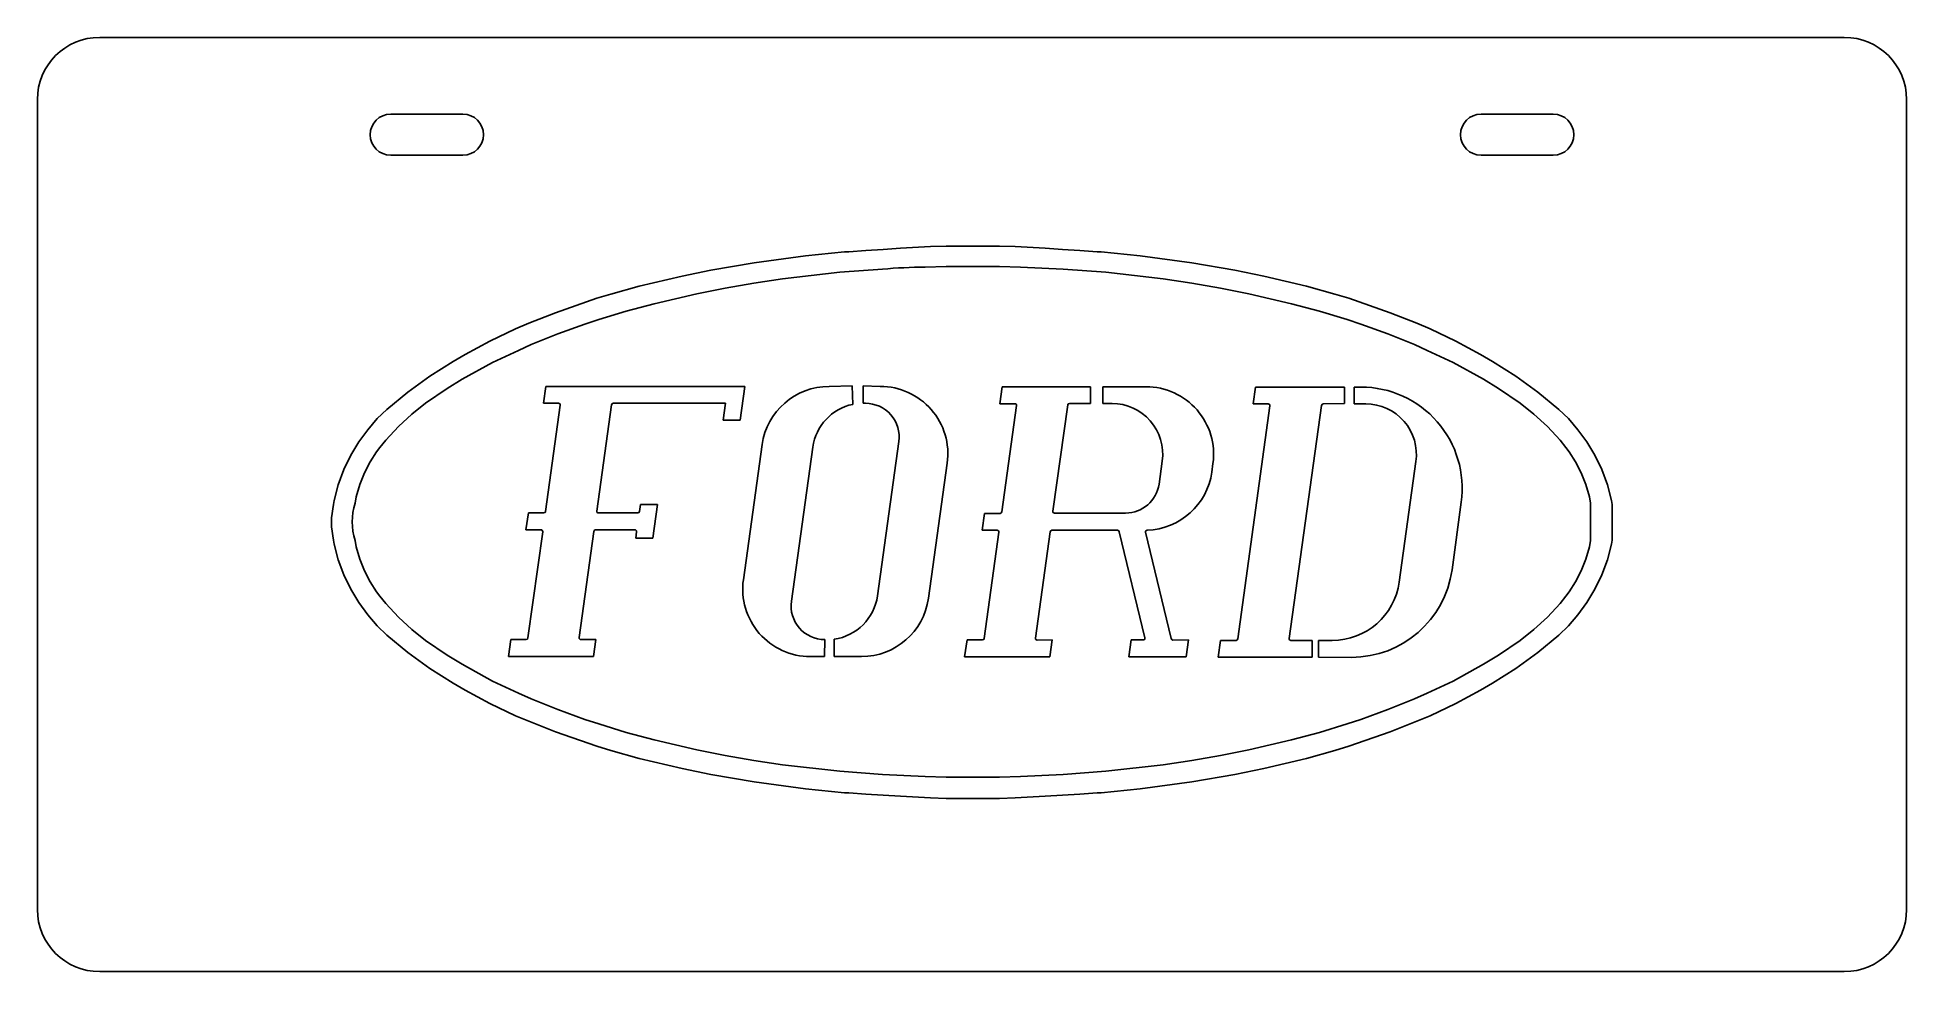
# Model space of a CAD drawing. Extents: x 0 to 12, y 0 to 6.
import ezdxf

# ---------------------------------------------------------------- set-up
doc = ezdxf.new("R2010")
doc.units = 0
doc.layers.add('WHITE', color=7, linetype='CONTINUOUS')
doc.layers.add('YELLOW', color=2, linetype='CONTINUOUS')

msp = doc.modelspace()

# ---------------------------------------------------------------- linework, layer by layer
at = {"layer": 'WHITE', "linetype": 'CONTINUOUS'}
for p, q in [((11.6, 6), (0.4, 6)), ((0, 5.6), (0, 0.4)), ((12, 0.4), (12, 5.6)), ((2.7315, 5.507), (2.2685, 5.507)), ((9.7315, 5.507), (9.2685, 5.507)), ((2.2685, 5.243), (2.7315, 5.243)), ((9.2685, 5.243), (9.7315, 5.243)), ((3.24952, 3.650193), (3.264713, 3.758716)), ((3.264713, 3.758716), (4.542023, 3.758716)), ((4.542023, 3.758716), (4.511636, 3.541671)), ((5.230604, 3.761259), (5.082465, 3.7585)), ((5.234247, 3.643158), (5.230604, 3.761259)), ((5.411288, 3.7585), (5.300595, 3.761259)), ((5.300595, 3.761259), (5.300595, 3.649994)), ((6.178542, 3.646949), (6.193735, 3.755471)), ((6.193735, 3.755471), (6.654955, 3.756545)), ((6.654955, 3.756545), (6.760919, 3.756496)), ((6.760919, 3.756496), (6.760919, 3.648486)), ((6.84022, 3.648401), (6.839813, 3.756459)), ((6.839813, 3.756459), (7.117261, 3.756328)), ((7.820487, 3.754386), (7.805294, 3.645863)), ((8.390676, 3.754386), (7.820487, 3.754386)), ((8.390676, 3.647903), (8.390676, 3.754386)), ((8.452813, 3.647357), (8.452904, 3.754386)), ((8.452904, 3.754386), (8.496582, 3.754386)), ((3.346105, 3.650193), (3.24952, 3.650193)), ((3.262489, 2.955654), (3.356957, 3.638256)), ((3.68578, 3.640426), (3.591366, 2.95782)), ((4.417222, 3.650193), (3.696632, 3.650193)), ((4.402029, 3.541671), (4.417222, 3.650193)), ((6.275127, 3.646949), (6.178542, 3.646949)), ((6.19151, 2.952409), (6.285979, 3.635011)), ((6.614802, 3.639341), (6.519302, 2.956735)), ((6.760919, 3.648486), (6.625654, 3.649108)), ((6.899131, 3.648909), (6.84022, 3.648401)), ((7.912731, 3.633926), (7.706484, 2.137394)), ((7.805294, 3.645863), (7.901879, 3.645863)), ((8.035361, 2.13956), (8.243724, 3.636096)), ((8.254577, 3.645863), (8.390676, 3.647903)), ((8.528053, 3.645664), (8.452813, 3.647357)), ((4.511636, 3.541671), (4.402029, 3.541671)), ((4.652716, 3.384313), (4.532042, 2.517247)), ((4.840279, 2.378333), (4.978283, 3.36912)), ((5.530662, 3.403847), (5.393036, 2.41301)), ((5.720577, 2.397844), (5.841037, 3.264939)), ((7.200823, 3.131456), (7.221443, 3.279046)), ((7.54701, 3.262779), (7.539413, 3.208507)), ((8.742928, 2.502025), (8.850365, 3.275802)), ((3.864788, 2.955654), (3.871354, 3.000144)), ((3.871354, 3.000144), (3.980961, 3.000144)), ((3.980961, 3.000144), (3.950575, 2.783099)), ((9.140377, 3.014377), (9.081518, 2.580173)), ((3.136656, 2.83736), (3.15185, 2.945882)), ((3.15185, 2.945882), (3.25169, 2.945882)), ((3.602218, 2.945828), (3.85399, 2.945882)), ((6.065678, 2.834115), (6.080871, 2.942638)), ((6.080871, 2.942638), (6.180712, 2.942638)), ((6.530154, 2.944743), (6.839813, 2.94478)), ((6.839813, 2.94478), (6.985949, 2.944797)), ((3.233241, 2.83736), (3.136656, 2.83736)), ((3.149625, 2.14282), (3.244094, 2.825423)), ((3.572917, 2.827593), (3.478502, 2.144987)), ((3.835541, 2.83736), (3.583769, 2.83736)), ((3.840967, 2.783099), (3.846393, 2.825423)), ((3.950575, 2.783099), (3.840967, 2.783099)), ((6.162263, 2.834115), (6.065678, 2.834115)), ((6.078647, 2.139576), (6.173115, 2.822178)), ((6.501939, 2.824348), (6.407524, 2.141742)), ((6.934943, 2.834115), (6.512791, 2.834115)), ((7.110539, 2.142784), (6.945796, 2.825433)), ((7.114005, 2.822178), (7.27896, 2.138486)), ((3.023793, 2.024527), (3.038986, 2.133049)), ((3.038986, 2.133049), (3.138827, 2.133049)), ((3.489355, 2.132995), (3.58594, 2.133049)), ((3.58594, 2.133049), (3.570746, 2.024527)), ((5.054092, 2.023441), (5.055334, 2.131964)), ((5.115044, 2.135022), (5.115044, 2.023441)), ((5.952815, 2.021282), (5.968008, 2.129804)), ((5.968008, 2.129804), (6.067849, 2.129804)), ((6.418376, 2.12975), (6.514961, 2.129804)), ((6.514961, 2.129804), (6.499768, 2.021282)), ((7.006568, 2.021282), (7.021761, 2.129804)), ((7.021761, 2.129804), (7.099897, 2.129804)), ((7.289812, 2.129589), (7.390738, 2.129804)), ((7.390738, 2.129804), (7.375545, 2.021282)), ((7.595845, 2.127623), (7.580652, 2.019101)), ((7.695686, 2.127623), (7.595845, 2.127623)), ((8.184362, 2.127597), (8.046213, 2.127569)), ((8.184824, 2.019001), (8.184362, 2.127597)), ((8.224431, 2.127605), (8.313179, 2.127623)), ((8.224431, 2.018592), (8.224431, 2.127605)), ((3.570746, 2.024527), (3.023793, 2.024527)), ((4.962005, 2.023441), (5.054092, 2.023441)), ((5.115044, 2.023441), (5.290828, 2.023441)), ((6.499768, 2.021282), (5.952815, 2.021282)), ((7.375545, 2.021282), (7.006568, 2.021282)), ((7.580652, 2.019101), (8.184824, 2.019001)), ((8.436894, 2.018424), (8.224431, 2.018592)), ((0.4, 0), (11.6, 0))]:
    msp.add_line(p, q, dxfattribs=at)
for centre, radius, start, end in [((0.4, 5.6), 0.4, 90, 180), ((11.6, 5.6), 0.4, 0, 90), ((2.2685, 5.375), 0.132, 90, 270), ((2.7315, 5.375), 0.132, -90, 90), ((9.2685, 5.375), 0.132, 90, 270), ((9.7315, 5.375), 0.132, -90, 90), ((5.082465, 3.324626), 0.433874, 90, 172.092837), ((5.411288, 3.324626), 0.433874, -7.907163, 90), ((7.117261, 3.322455), 0.433873, -7.905743, 90), ((8.496582, 3.104336), 0.65005, -7.9546, 90), ((3.3461, 3.639287), 0.010906, -5.424905, 89.972283), ((3.696578, 3.639341), 0.010852, 89.712882, 174.261546), ((5.300595, 3.324626), 0.325368, 101.766012, 172.140159), ((5.308559, 3.324352), 0.32574, 88.728345, 91.400975), ((5.315788, 3.433148), 0.216863, -7.765166, 90), ((6.275121, 3.636042), 0.010906, -5.424905, 89.972283), ((6.6256, 3.638256), 0.010852, 89.712872, 174.261555), ((6.899131, 3.323541), 0.325368, -7.859841, 90), ((7.901873, 3.634957), 0.010906, -5.424905, 89.972283), ((8.254522, 3.635011), 0.010852, 89.712882, 174.261556), ((8.528053, 3.320296), 0.325368, -7.859841, 90), ((6.985916, 3.161842), 0.217045, -89.991319, -8.047846), ((7.109664, 3.268194), 0.433874, -88.1338, -7.907205), ((3.25169, 2.956735), 0.010852, -90, -5.716201), ((3.602218, 2.956735), 0.010906, 174.289411, 270), ((3.85399, 2.956735), 0.010852, -90, -5.716201), ((6.180712, 2.95349), 0.010852, -90, -5.715809), ((6.530154, 2.95565), 0.010906, 174.289401, 270), ((3.233236, 2.826454), 0.010906, -5.424905, 89.972283), ((3.583715, 2.826508), 0.010852, 89.712872, 174.261555), ((3.835536, 2.826454), 0.010906, -5.424905, 89.972283), ((6.162258, 2.823209), 0.010906, -5.424905, 89.972283), ((6.512736, 2.823263), 0.010852, 89.712882, 174.261556), ((6.934988, 2.823048), 0.011067, 12.446454, 90.233933), ((7.124818, 2.823681), 0.010917, 95.384258, 187.917358), ((8.436894, 2.669161), 0.650737, -90, -7.859841), ((4.962005, 2.457531), 0.43409, 172.093, 270), ((5.070527, 2.457531), 0.325567, -82.140953, -7.859841), ((8.312961, 2.561713), 0.43409, -89.971256, -7.903244), ((5.055334, 2.349009), 0.217045, 172.2351, 270), ((5.29061, 2.457531), 0.43409, -89.97125, -7.9032), ((3.138827, 2.143901), 0.010852, -90, -5.716202), ((3.489355, 2.143901), 0.010906, 174.289411, 270), ((6.067849, 2.140657), 0.010852, -90, -5.715797), ((6.418376, 2.140657), 0.010906, 174.289411, 270), ((7.099897, 2.140657), 0.010852, -90, 11.303208), ((7.289812, 2.140657), 0.011067, -168.690065, -90), ((7.695686, 2.138475), 0.010852, -90, -5.715797), ((8.046213, 2.138475), 0.010906, 174.289404, 270), ((0.4, 0.4), 0.4, 180, 270), ((11.6, 0.4), 0.4, -90, 0)]:
    msp.add_arc(centre, radius, start, end, dxfattribs=at)
at = {"layer": 'YELLOW', "linetype": 'CONTINUOUS'}
for p, q in [((4.930522, 4.597616), (4.600614, 4.552037)), ((5.181209, 4.622577), (4.930522, 4.597616)), ((5.20834, 4.622577), (5.181209, 4.622577)), ((5.319033, 4.631258), (5.20834, 4.622577)), ((5.429726, 4.63777), (5.319033, 4.631258)), ((5.540419, 4.645366), (5.429726, 4.63777)), ((5.733589, 4.656218), (5.540419, 4.645366)), ((5.833429, 4.658389), (5.733589, 4.656218)), ((6.177446, 4.658389), (5.833429, 4.658389)), ((6.277286, 4.656218), (6.177446, 4.658389)), ((6.470456, 4.645366), (6.277286, 4.656218)), ((6.581149, 4.63777), (6.470456, 4.645366)), ((6.691853, 4.631258), (6.581149, 4.63777)), ((6.802546, 4.622577), (6.691853, 4.631258)), ((6.829676, 4.622577), (6.802546, 4.622577)), ((7.080363, 4.597616), (6.829676, 4.622577)), ((7.410261, 4.552037), (7.080363, 4.597616)), ((4.138319, 4.467389), (3.862672, 4.402276)), ((4.322796, 4.505372), (4.138319, 4.467389)), ((4.600614, 4.552037), (4.322796, 4.505372)), ((4.599539, 4.421788), (4.784028, 4.448919)), ((4.784028, 4.448919), (5.151919, 4.491243)), ((5.151919, 4.491243), (5.426481, 4.511862)), ((5.698872, 4.524885), (5.83344, 4.52814)), ((5.83344, 4.52814), (6.177456, 4.52814)), ((6.177456, 4.52814), (6.312024, 4.524885)), ((6.312024, 4.524885), (6.584416, 4.511862)), ((6.584416, 4.511862), (6.858978, 4.491243)), ((6.858978, 4.491243), (7.226869, 4.448919)), ((7.226869, 4.448919), (7.411357, 4.421788)), ((7.688078, 4.505372), (7.410261, 4.552037)), ((7.872567, 4.467389), (7.688078, 4.505372)), ((8.148214, 4.402276), (7.872567, 4.467389)), ((3.591366, 4.32414), (3.32656, 4.231896)), ((3.681439, 4.35127), (3.591366, 4.32414)), ((3.862672, 4.402276), (3.681439, 4.35127)), ((3.960342, 4.289402), (4.232734, 4.353419)), ((4.232734, 4.353419), (4.416137, 4.389231)), ((4.416137, 4.389231), (4.599539, 4.421788)), ((7.411357, 4.421788), (7.59476, 4.389231)), ((7.59476, 4.389231), (7.778163, 4.353419)), ((7.778163, 4.353419), (8.050554, 4.289402)), ((8.329446, 4.35127), (8.148214, 4.402276)), ((8.41952, 4.32414), (8.329446, 4.35127)), ((8.684315, 4.231896), (8.41952, 4.32414)), ((3.32656, 4.231896), (3.155094, 4.163526)), ((3.603303, 4.187391), (3.780195, 4.241652)), ((3.780195, 4.241652), (3.960342, 4.289402)), ((8.050554, 4.289402), (8.230702, 4.241652)), ((8.230702, 4.241652), (8.407593, 4.187391)), ((8.85578, 4.163526), (8.684315, 4.231896)), ((3.070447, 4.127714), (2.905504, 4.049578)), ((3.155094, 4.163526), (3.070447, 4.127714)), ((3.170298, 4.026777), (3.341764, 4.095146)), ((3.341764, 4.095146), (3.5154, 4.158089)), ((3.5154, 4.158089), (3.603303, 4.187391)), ((8.407593, 4.187391), (8.495497, 4.158089)), ((8.495497, 4.158089), (8.669132, 4.095146)), ((8.669132, 4.095146), (8.840598, 4.026777)), ((8.940428, 4.127714), (8.85578, 4.163526)), ((9.105382, 4.049578), (8.940428, 4.127714)), ((2.745965, 3.963845), (2.668925, 3.919351)), ((2.905504, 4.049578), (2.745965, 3.963845)), ((2.921782, 3.911743), (3.087821, 3.98988)), ((3.087821, 3.98988), (3.170298, 4.026777)), ((8.840598, 4.026777), (8.923075, 3.98988)), ((8.923075, 3.98988), (9.089114, 3.911743)), ((9.26491, 3.963845), (9.105382, 4.049578)), ((9.341961, 3.919351), (9.26491, 3.963845)), ((2.668925, 3.919351), (2.519164, 3.823851)), ((2.726441, 3.804306), (2.921782, 3.911743)), ((9.089114, 3.911743), (9.284455, 3.804306)), ((9.491733, 3.823851), (9.341961, 3.919351)), ((2.378084, 3.720755), (2.243516, 3.610062)), ((2.519164, 3.823851), (2.378084, 3.720755)), ((2.490948, 3.651289), (2.629856, 3.745704)), ((2.629856, 3.745704), (2.726441, 3.804306)), ((9.284455, 3.804306), (9.38104, 3.745704)), ((9.38104, 3.745704), (9.519949, 3.651289)), ((9.632812, 3.720755), (9.491733, 3.823851)), ((9.76738, 3.610062), (9.632812, 3.720755)), ((2.243516, 3.610062), (2.180573, 3.55146)), ((2.403045, 3.58075), (2.490948, 3.651289)), ((9.519949, 3.651289), (9.607852, 3.58075)), ((9.830323, 3.55146), (9.76738, 3.610062)), ((2.180573, 3.55146), (2.120875, 3.479835)), ((2.23592, 3.413625), (2.317312, 3.501528)), ((2.317312, 3.501528), (2.403045, 3.58075)), ((9.607852, 3.58075), (9.693585, 3.501528)), ((9.693585, 3.501528), (9.774977, 3.413625)), ((9.89001, 3.479835), (9.830323, 3.55146)), ((2.064454, 3.401699), (2.012353, 3.315955)), ((2.120875, 3.479835), (2.064454, 3.401699)), ((2.177318, 3.337659), (2.197937, 3.366961)), ((2.197937, 3.366961), (2.23592, 3.413625)), ((9.774977, 3.413625), (9.812959, 3.366961)), ((9.812959, 3.366961), (9.833579, 3.337659)), ((9.946442, 3.401699), (9.89001, 3.479835)), ((9.998533, 3.315955), (9.946442, 3.401699)), ((2.012353, 3.315955), (1.967859, 3.223711)), ((2.100267, 3.204177), (2.136079, 3.273631)), ((2.136079, 3.273631), (2.177318, 3.337659)), ((9.833579, 3.337659), (9.874817, 3.273631)), ((9.874817, 3.273631), (9.91063, 3.204177)), ((10.043027, 3.223711), (9.998533, 3.315955)), ((1.930961, 3.127126), (1.906001, 3.025115)), ((1.967859, 3.223711), (1.930961, 3.127126)), ((2.047091, 3.050075), (2.070966, 3.128211)), ((2.070966, 3.128211), (2.100267, 3.204177)), ((9.91063, 3.204177), (9.939931, 3.128211)), ((9.939931, 3.128211), (9.963806, 3.050075)), ((10.079925, 3.127126), (10.043027, 3.223711)), ((10.104885, 3.025115), (10.079925, 3.127126)), ((1.906001, 3.025115), (1.90166, 3.000155)), ((2.039494, 3.008836), (2.047091, 3.050075)), ((9.963806, 3.050075), (9.971402, 3.008836)), ((9.971402, 3.008836), (9.971402, 2.769002)), ((10.109226, 3.000155), (10.104885, 3.025115)), ((10.109226, 2.771172), (10.109226, 3.000155)), ((1.90166, 2.771172), (1.906001, 2.746212)), ((2.047091, 2.727763), (2.039494, 2.769002)), ((9.971402, 2.769002), (9.963806, 2.727763)), ((10.104885, 2.746212), (10.109226, 2.771172)), ((1.906001, 2.746212), (1.930961, 2.644201)), ((1.930961, 2.644201), (1.967859, 2.547616)), ((2.070966, 2.649627), (2.047091, 2.727763)), ((2.100267, 2.573661), (2.070966, 2.649627)), ((9.939931, 2.649627), (9.91063, 2.573661)), ((9.963806, 2.727763), (9.939931, 2.649627)), ((10.043027, 2.547616), (10.079925, 2.644201)), ((10.079925, 2.644201), (10.104885, 2.746212)), ((1.967859, 2.547616), (2.012353, 2.455372)), ((2.136079, 2.504196), (2.100267, 2.573661)), ((9.91063, 2.573661), (9.874817, 2.504196)), ((9.998533, 2.455372), (10.043027, 2.547616)), ((2.012353, 2.455372), (2.064454, 2.369639)), ((2.177318, 2.440168), (2.136079, 2.504196)), ((2.197937, 2.410878), (2.177318, 2.440168)), ((2.23592, 2.364213), (2.197937, 2.410878)), ((9.812959, 2.410878), (9.774977, 2.364213)), ((9.833579, 2.440168), (9.812959, 2.410878)), ((9.874817, 2.504196), (9.833579, 2.440168)), ((9.946442, 2.369639), (9.998533, 2.455372)), ((2.064454, 2.369639), (2.120875, 2.291503)), ((2.120875, 2.291503), (2.180573, 2.219878)), ((2.317312, 2.27631), (2.23592, 2.364213)), ((9.774977, 2.364213), (9.693585, 2.27631)), ((9.830323, 2.219878), (9.89001, 2.291503)), ((9.89001, 2.291503), (9.946442, 2.369639)), ((2.180573, 2.219878), (2.243516, 2.161276)), ((2.243516, 2.161276), (2.378084, 2.050583)), ((2.403045, 2.197088), (2.317312, 2.27631)), ((2.490948, 2.126549), (2.403045, 2.197088)), ((9.607852, 2.197088), (9.519949, 2.126549)), ((9.693585, 2.27631), (9.607852, 2.197088)), ((9.632812, 2.050583), (9.76738, 2.161276)), ((9.76738, 2.161276), (9.830323, 2.219878)), ((2.378084, 2.050583), (2.519164, 1.947487)), ((2.629856, 2.032134), (2.490948, 2.126549)), ((9.519949, 2.126549), (9.38104, 2.032134)), ((9.491733, 1.947487), (9.632812, 2.050583)), ((2.519164, 1.947487), (2.668925, 1.851987)), ((2.726441, 1.973532), (2.629856, 2.032134)), ((2.921782, 1.866095), (2.726441, 1.973532)), ((9.284455, 1.973532), (9.089114, 1.866095)), ((9.38104, 2.032134), (9.284455, 1.973532)), ((9.341961, 1.851987), (9.491733, 1.947487)), ((2.668925, 1.851987), (2.745965, 1.807493)), ((2.745965, 1.807493), (2.905504, 1.721749)), ((3.087821, 1.787958), (2.921782, 1.866095)), ((9.089114, 1.866095), (8.923075, 1.787958)), ((9.105382, 1.721749), (9.26491, 1.807493)), ((9.26491, 1.807493), (9.341961, 1.851987)), ((2.905504, 1.721749), (3.070447, 1.643613)), ((3.170298, 1.751061), (3.087821, 1.787958)), ((3.341764, 1.682692), (3.170298, 1.751061)), ((3.5154, 1.619749), (3.341764, 1.682692)), ((8.669132, 1.682692), (8.495497, 1.619749)), ((8.840598, 1.751061), (8.669132, 1.682692)), ((8.923075, 1.787958), (8.840598, 1.751061)), ((8.940428, 1.643613), (9.105382, 1.721749)), ((3.070447, 1.643613), (3.155094, 1.607811)), ((3.155094, 1.607811), (3.32656, 1.539442)), ((3.603303, 1.590448), (3.5154, 1.619749)), ((3.780195, 1.536186), (3.603303, 1.590448)), ((8.407593, 1.590448), (8.230702, 1.536186)), ((8.495497, 1.619749), (8.407593, 1.590448)), ((8.684315, 1.539442), (8.85578, 1.607811)), ((8.85578, 1.607811), (8.940428, 1.643613)), ((3.32656, 1.539442), (3.591366, 1.447198)), ((3.591366, 1.447198), (3.681439, 1.420067)), ((3.960342, 1.488436), (3.780195, 1.536186)), ((4.232734, 1.424408), (3.960342, 1.488436)), ((8.050554, 1.488436), (7.778163, 1.424408)), ((8.230702, 1.536186), (8.050554, 1.488436)), ((8.329446, 1.420067), (8.41952, 1.447198)), ((8.41952, 1.447198), (8.684315, 1.539442)), ((3.681439, 1.420067), (3.862672, 1.369051)), ((3.862672, 1.369051), (4.138319, 1.303937)), ((4.416137, 1.388596), (4.232734, 1.424408)), ((4.599539, 1.356039), (4.416137, 1.388596)), ((4.784028, 1.328908), (4.599539, 1.356039)), ((5.151919, 1.286585), (4.784028, 1.328908)), ((7.226869, 1.328908), (6.858978, 1.286585)), ((7.411357, 1.356039), (7.226869, 1.328908)), ((7.59476, 1.388596), (7.411357, 1.356039)), ((7.778163, 1.424408), (7.59476, 1.388596)), ((7.872567, 1.303937), (8.148214, 1.369051)), ((8.148214, 1.369051), (8.329446, 1.420067)), ((4.138319, 1.303937), (4.322796, 1.265954)), ((4.322796, 1.265954), (4.600614, 1.21929)), ((4.600614, 1.21929), (4.930522, 1.17371)), ((5.426481, 1.265965), (5.151919, 1.286585)), ((5.698872, 1.252943), (5.426481, 1.265965)), ((5.83344, 1.249687), (5.698872, 1.252943)), ((6.177456, 1.249687), (5.83344, 1.249687)), ((6.312024, 1.252943), (6.177456, 1.249687)), ((6.584416, 1.265965), (6.312024, 1.252943)), ((6.858978, 1.286585), (6.584416, 1.265965)), ((7.080363, 1.17371), (7.410261, 1.21929)), ((7.410261, 1.21929), (7.688078, 1.265954)), ((7.688078, 1.265954), (7.872567, 1.303937)), ((4.930522, 1.17371), (5.181209, 1.14875)), ((5.181209, 1.14875), (5.20834, 1.14875)), ((5.20834, 1.14875), (5.319033, 1.140068)), ((5.319033, 1.140068), (5.429726, 1.133557)), ((5.429726, 1.133557), (5.540419, 1.12596)), ((5.540419, 1.12596), (5.733589, 1.115108)), ((5.733589, 1.115108), (5.833429, 1.112938)), ((5.833429, 1.112938), (6.177446, 1.112938)), ((6.177446, 1.112938), (6.277286, 1.115108)), ((6.277286, 1.115108), (6.470456, 1.12596)), ((6.470456, 1.12596), (6.581149, 1.133557)), ((6.581149, 1.133557), (6.691853, 1.140068)), ((6.691853, 1.140068), (6.802546, 1.14875)), ((6.802546, 1.14875), (6.829676, 1.14875)), ((6.829676, 1.14875), (7.080363, 1.17371))]:
    msp.add_line(p, q, dxfattribs=at)
for centre, radius, start, end in [((5.744098, 0.723642), 3.801512, 90.681651, 94.792662), ((2.381035, 2.885663), 0.492858, 166.567433, 193.432567), ((2.424282, 2.888919), 0.403041, 162.690616, 197.309384)]:
    msp.add_arc(centre, radius, start, end, dxfattribs=at)

doc.saveas('drawing.dxf')
